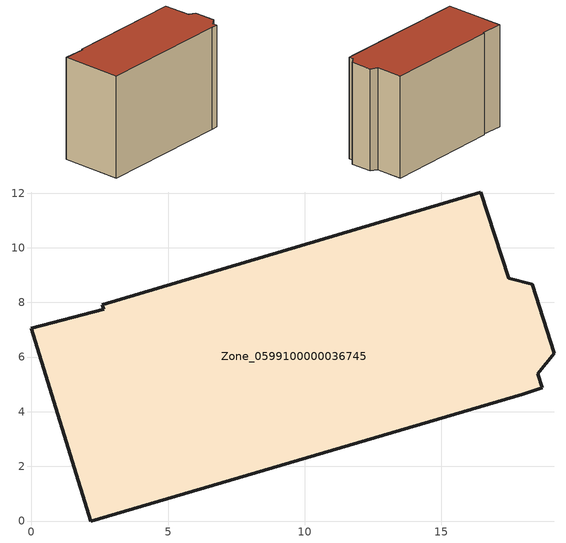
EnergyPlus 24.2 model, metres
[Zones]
Zone_0599100000036745
 floor ground (C_G): 17.47,8.89 18.34,8.66 19.13,6.14 18.54,5.38 18.7,4.87 17.98,4.64 2.18,0 0,7.05 2.64,7.74 2.59,7.91 16.44,12.04 z0
 wall outside (C_F): 2.64,7.74 0,7.05 2.18,0 17.98,4.64 18.7,4.87 18.54,5.38 19.13,6.14 18.34,8.66 17.47,8.89 16.44,12.04 2.59,7.91 2.64,7.74 z0:12.83
 roof outside (C_R): 16.44,12.04 2.59,7.91 2.64,7.74 0,7.05 2.18,0 17.98,4.64 18.7,4.87 18.54,5.38 19.13,6.14 18.34,8.66 17.47,8.89 z12.83
[BUILDING]
Pand.0599100000036745: North Axis=0; Terrain=City; Loads Convergence Tolerance Value=0.04; Temperature Convergence Tolerance Value=0.4; Solar Distribution=FullExterior; Maximum Number of Warmup Days=25; Minimum Number of Warmup Days=1
[Site:Location]
Rotterdam.The.Hague.AP_ZH_NLD Design_Conditions: Latitude=51.96; Longitude=4.45; Time Zone=1; Elevation=-4.5
[SITE:GROUNDTEMPERATURE:BUILDINGSURFACE]
18, 18, 18, 18, 18, 18, 18, 18, 18, 18, 18, 18
[MATERIAL] Thermal Absorptance=0.9; Solar Absorptance=0.7; Visible Absorptance=0.7
Name | Roughness | Thickness | Conductivity | Density | Specific Heat
G.TI.1946 | MediumSmooth | 0.15 | 1 | 540 | 1210
F.TI.1946 | Rough | 0.3 | 0.857143 | 1920 | 840
R.TI.1946 | MediumRough | 0.2 | 0.1 | 1500 | 1000
[CONSTRUCTION]
C_G: G.TI.1946
C_F: F.TI.1946
C_R: R.TI.1946
[ZONE]
Zone_0599100000036745: Type=1; Multiplier=1; Ceiling Height=Autocalculate; Volume=Autocalculate; Floor Area=autocalculate; Part of Total Floor Area=Yes
[ZONEINFILTRATION:DESIGNFLOWRATE]
Infil_Zone_0599100000036745: Zone or ZoneList or Space or SpaceList=Zone_0599100000036745; Schedule=AlwaysOn; Design Flow Rate Calculation Method=Flow/Area; Flow Rate per Floor Area=0.003; Constant Term Coefficient=1; Temperature Term Coefficient=0; Velocity Term Coefficient=0; Velocity Squared Term Coefficient=0
[HVACTEMPLATE:ZONE:IDEALLOADSAIRSYSTEM]
Zone_0599100000036745: Maximum Heating Supply Air Temperature=50; Minimum Cooling Supply Air Temperature=13; Maximum Heating Supply Air Humidity Ratio=0.0156; Minimum Cooling Supply Air Humidity Ratio=0.0077; Heating Limit=NoLimit; Cooling Limit=NoLimit; Dehumidification Control Type=ConstantSensibleHeatRatio; Cooling Sensible Heat Ratio=0.7; Dehumidification Setpoint=60; Humidification Control Type=None; Humidification Setpoint=30; Outdoor Air Method=None; Outdoor Air Flow Rate per Person=0.00944; Outdoor Air Flow Rate per Zone Floor Area=0; Outdoor Air Flow Rate per Zone=0; Demand Controlled Ventilation Type=None; Outdoor Air Economizer Type=NoEconomizer; Heat Recovery Type=None; Sensible Heat Recovery Effectiveness=0.7; Latent Heat Recovery Effectiveness=0.65
[ZONECONTROL:THERMOSTAT]
ThermostatControl_Zone_0599100000036745: Zone or ZoneList=Zone_0599100000036745; Control Type Schedule=DualSetpointControlType; Control 1=Thermostat_Zone_0599100000036745; Temperature Difference Between Cutout And Setpoint=0
[THERMOSTATSETPOINT:DUALSETPOINT]
Thermostat_Zone_0599100000036745: Heating Setpoint Temperature Schedule=HeatingSetpoint_Zone_0599100000036745; Cooling Setpoint Temperature Schedule=CoolingSetpoint_Zone_0599100000036745
[SCHEDULE:COMPACT]
HeatingSetpoint_Zone_0599100000036745: Through: 12/31, For: AllDays, Until: 24:00, 21
CoolingSetpoint_Zone_0599100000036745: Through: 12/31, For: AllDays, Until: 24:00, 24
DualSetpointControlType: Through: 12/31, For: AllDays, Until: 24:00, 4
AlwaysOn: Through: 12/31, For: AllDays, Until: 24:00, 1
